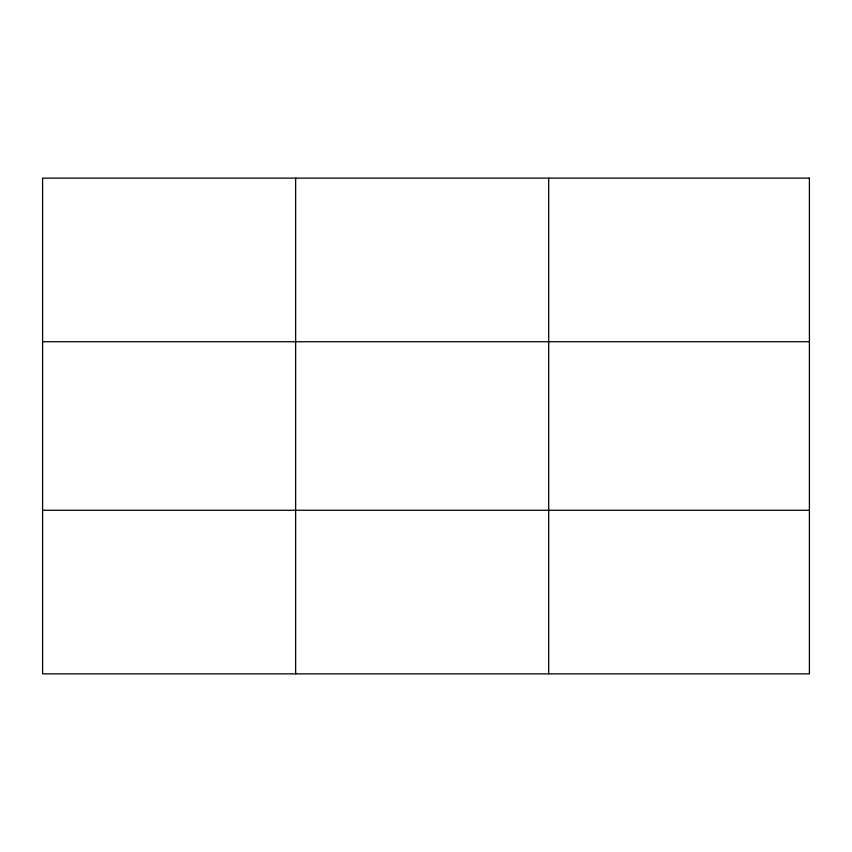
<?xml version="1.0" encoding="UTF-8"?>
<svg xmlns="http://www.w3.org/2000/svg" width="852" height="852" viewBox="0 0 852 852"><rect width="100%" height="100%" fill="white"/><g stroke="black" fill="none" stroke-linecap="round" stroke-linejoin="round"><path stroke-width="1.28" d="M295.644 178.132L295.644 673.868M548.688 178.132L548.688 673.868M42.6 341.727L809.4 341.727M42.6 510.273L809.4 510.273M809.4 178.132L809.4 673.868L42.6 673.868L42.6 178.132L809.4 178.132"/></g></svg>
